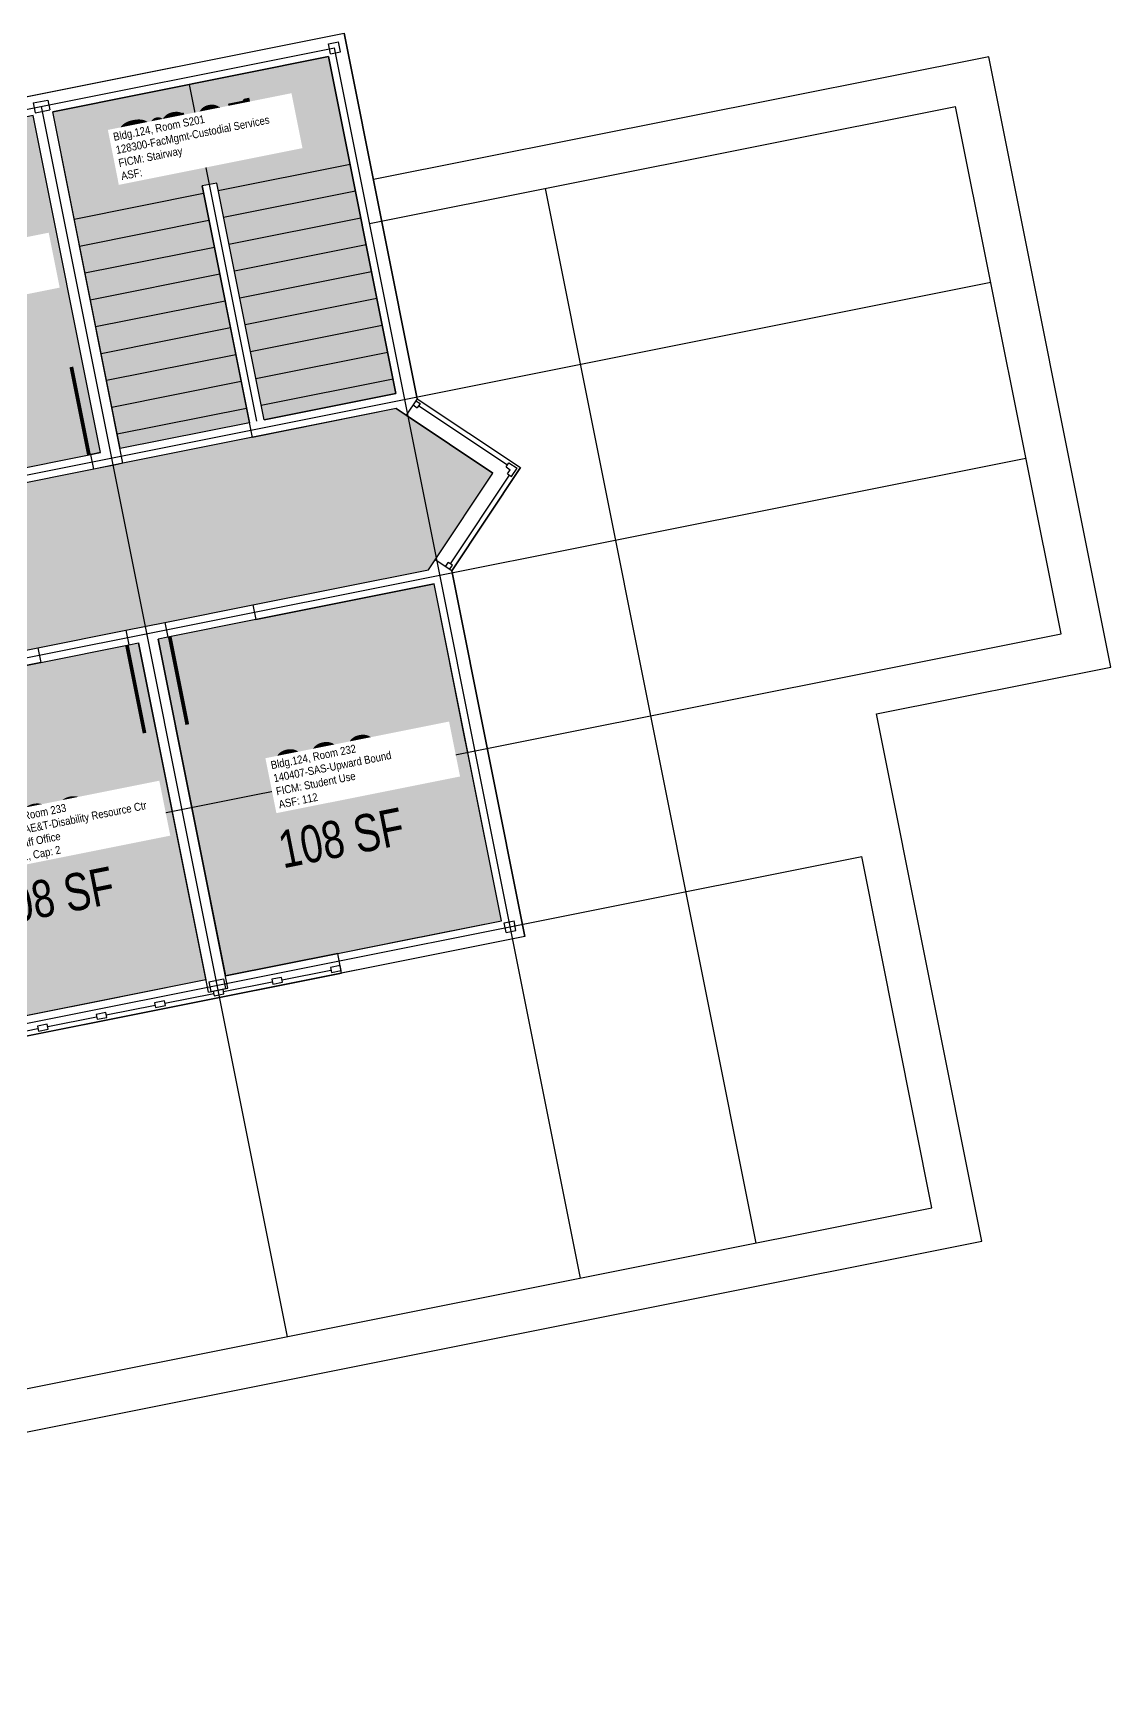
# Model space of a CAD drawing. Header units: inches. Extents: x 69201222 to 69203437, y 27664656 to 27666758.
# Drawn here: x 69202603 to 69203035, y 27666091 to 27666758 of the extents above; entities that cross this region are included whole.
import ezdxf
from ezdxf.enums import TextEntityAlignment as Align

# ---------------------------------------------------------------- set-up
doc = ezdxf.new("R2010")
doc.units = ezdxf.units.IN
doc.header["$LTSCALE"] = 100
doc.header["$MEASUREMENT"] = 0
for name, color, linetype in [('A-DOOR', 2, 'CONTINUOUS'), ('A-FLOR', 3, 'CONTINUOUS'), ('A-GLAZ', 1, 'CONTINUOUS'), ('A-GRID', 1, 'CONTINUOUS'), ('A-IDEN-RNUM', 7, 'CONTINUOUS'), ('A-IDEN-SNUM', 4, 'CONTINUOUS'), ('A-IDEN-VNUM', 4, 'CONTINUOUS'), ('A-ROOF', 2, 'CONTINUOUS'), ('A-WALL', 5, 'CONTINUOUS'), ('AREA-ASSIGN', 7, 'CONTINUOUS'), ('AREA-GROSS', 1, 'CONTINUOUS'), ('AREA-TEXT', 3, 'CONTINUOUS'), ('Rooms-Category-Color', 7, 'CONTINUOUS'), ('Rooms-College-Color', 7, 'CONTINUOUS'), ('Rooms-Department-Color', 7, 'CONTINUOUS'), ('Rooms-Division-Color', 7, 'CONTINUOUS'), ('Rooms-Information', 7, 'CONTINUOUS')]:
    doc.layers.add(name, color=color, linetype=linetype)
doc.styles.add('CP_AREA', font='arial.ttf', dxfattribs={"height": 15})
doc.styles.add('CP_ROOMVNUMBER', font='arial.ttf', dxfattribs={"width": 0.85, "height": 0.075})
doc.styles.add('ROOMSNUMBER', font='TXT.SHX', dxfattribs={"height": 1})

msp = doc.modelspace()

# ---------------------------------------------------------------- hatches: boundary and pattern name
at = {"layer": 'Rooms-Category-Color', "true_color": 0xadadad}
for points in [[(69202695.29, 27666602.23), (69202676.28, 27666697.35), (69202670.4, 27666696.17), (69202689.4, 27666601.05), (69202637.43, 27666590.67), (69202610.39, 27666725.99), (69202721.2, 27666748.14), (69202748.24, 27666612.81)], [(69202761.3, 27666542), (69202763.98, 27666546.01), (69202787.19, 27666580.82), (69202752.38, 27666604.04), (69202748.37, 27666606.72), (69202638.61, 27666584.78), (69202636.4, 27666584.34), (69202626.84, 27666582.43), (69202591.54, 27666575.38), (69202442.48, 27666545.59), (69202407.18, 27666538.54), (69202391.49, 27666535.4), (69202356.19, 27666528.35), (69202156.15, 27666488.37), (69202120.84, 27666481.32), (69202039.45, 27666465.06), (69202004.15, 27666458), (69201956.1, 27666448.4), (69201875.69, 27666432.33), (69201860, 27666429.2), (69201860.78, 27666425.27), (69201867.84, 27666389.97), (69201872.93, 27666364.48), (69201894.51, 27666368.79), (69201963.15, 27666382.5), (69201969.03, 27666383.68), (69201970.01, 27666383.88), (69202005.32, 27666390.93), (69202009.71, 27666391.81), (69202133.78, 27666416.6), (69202169.08, 27666423.65), (69202184.77, 27666426.79), (69202220.07, 27666433.84), (69202369.12, 27666463.63), (69202404.43, 27666470.68), (69202420.12, 27666473.82), (69202455.42, 27666480.87), (69202604.47, 27666510.66), (69202639.77, 27666517.71), (69202655.46, 27666520.85), (69202690.77, 27666527.9)]]:
    msp.add_hatch(color=253, dxfattribs=at).paths.add_polyline_path(points)
at = {"layer": 'Rooms-Category-Color', "true_color": 0xfa9ba3}
for points in [[(69202625.66, 27666588.32), (69202629.59, 27666589.1), (69202602.55, 27666724.42), (69202584.4, 27666720.8), (69202577.05, 27666719.33), (69202571.17, 27666718.15), (69202524.1, 27666708.75), (69202518.21, 27666707.57), (69202491.74, 27666702.28), (69202507.41, 27666623.83), (69202518.78, 27666566.96), (69202590.36, 27666581.26)], [(69202565.03, 27666355.93), (69202561.1, 27666355.14), (69202534.06, 27666490.47), (69202605.65, 27666504.77), (69202640.95, 27666511.83), (69202644.87, 27666512.61), (69202671.91, 27666377.29), (69202640.53, 27666371.02), (69202634.65, 27666369.84), (69202600.33, 27666362.98)]]:
    msp.add_hatch(color=241, dxfattribs=at).paths.add_polyline_path(points)
at = {"layer": 'Rooms-Category-Color', "true_color": 0xfbafa2}
msp.add_hatch(color=21, dxfattribs=at).paths.add_polyline_path([(69202777.63, 27666465.72), (69202775.67, 27666475.53), (69202768.62, 27666510.83), (69202763.53, 27666536.32), (69202691.94, 27666522.02), (69202656.64, 27666514.96), (69202652.72, 27666514.18), (69202679.76, 27666378.86), (69202724.87, 27666387.87), (69202751.34, 27666393.16), (69202790.57, 27666401)])
at = {"layer": 'Rooms-College-Color', "true_color": 0xadadad}
for points in [[(69202695.29, 27666602.23), (69202676.28, 27666697.35), (69202670.4, 27666696.17), (69202689.4, 27666601.05), (69202637.43, 27666590.67), (69202610.39, 27666725.99), (69202721.2, 27666748.14), (69202748.24, 27666612.81)], [(69202761.3, 27666542), (69202763.98, 27666546.01), (69202787.19, 27666580.82), (69202752.38, 27666604.04), (69202748.37, 27666606.72), (69202638.61, 27666584.78), (69202636.4, 27666584.34), (69202626.84, 27666582.43), (69202591.54, 27666575.38), (69202442.48, 27666545.59), (69202407.18, 27666538.54), (69202391.49, 27666535.4), (69202356.19, 27666528.35), (69202156.15, 27666488.37), (69202120.84, 27666481.32), (69202039.45, 27666465.06), (69202004.15, 27666458), (69201956.1, 27666448.4), (69201875.69, 27666432.33), (69201860, 27666429.2), (69201860.78, 27666425.27), (69201867.84, 27666389.97), (69201872.93, 27666364.48), (69201894.51, 27666368.79), (69201963.15, 27666382.5), (69201969.03, 27666383.68), (69201970.01, 27666383.88), (69202005.32, 27666390.93), (69202009.71, 27666391.81), (69202133.78, 27666416.6), (69202169.08, 27666423.65), (69202184.77, 27666426.79), (69202220.07, 27666433.84), (69202369.12, 27666463.63), (69202404.43, 27666470.68), (69202420.12, 27666473.82), (69202455.42, 27666480.87), (69202604.47, 27666510.66), (69202639.77, 27666517.71), (69202655.46, 27666520.85), (69202690.77, 27666527.9)]]:
    msp.add_hatch(color=253, dxfattribs=at).paths.add_polyline_path(points)
at = {"layer": 'Rooms-College-Color', "true_color": 0x80bc67}
for points in [[(69202625.66, 27666588.32), (69202629.59, 27666589.1), (69202602.55, 27666724.42), (69202584.4, 27666720.8), (69202577.05, 27666719.33), (69202571.17, 27666718.15), (69202524.1, 27666708.75), (69202518.21, 27666707.57), (69202491.74, 27666702.28), (69202507.41, 27666623.83), (69202518.78, 27666566.96), (69202590.36, 27666581.26)], [(69202777.63, 27666465.72), (69202775.67, 27666475.53), (69202768.62, 27666510.83), (69202763.53, 27666536.32), (69202691.94, 27666522.02), (69202656.64, 27666514.96), (69202652.72, 27666514.18), (69202679.76, 27666378.86), (69202724.87, 27666387.87), (69202751.34, 27666393.16), (69202790.57, 27666401)], [(69202565.03, 27666355.93), (69202561.1, 27666355.14), (69202534.06, 27666490.47), (69202605.65, 27666504.77), (69202640.95, 27666511.83), (69202644.87, 27666512.61), (69202671.91, 27666377.29), (69202640.53, 27666371.02), (69202634.65, 27666369.84), (69202600.33, 27666362.98)]]:
    msp.add_hatch(color=83, dxfattribs=at).paths.add_polyline_path(points)
at = {"layer": 'Rooms-Department-Color', "true_color": 0xacacac}
for points in [[(69202695.29, 27666602.23), (69202676.28, 27666697.35), (69202670.4, 27666696.17), (69202689.4, 27666601.05), (69202637.43, 27666590.67), (69202610.39, 27666725.99), (69202721.2, 27666748.14), (69202748.24, 27666612.81)], [(69202761.3, 27666542), (69202763.98, 27666546.01), (69202787.19, 27666580.82), (69202752.38, 27666604.04), (69202748.37, 27666606.72), (69202638.61, 27666584.78), (69202636.4, 27666584.34), (69202626.84, 27666582.43), (69202591.54, 27666575.38), (69202442.48, 27666545.59), (69202407.18, 27666538.54), (69202391.49, 27666535.4), (69202356.19, 27666528.35), (69202156.15, 27666488.37), (69202120.84, 27666481.32), (69202039.45, 27666465.06), (69202004.15, 27666458), (69201956.1, 27666448.4), (69201875.69, 27666432.33), (69201860, 27666429.2), (69201860.78, 27666425.27), (69201867.84, 27666389.97), (69201872.93, 27666364.48), (69201894.51, 27666368.79), (69201963.15, 27666382.5), (69201969.03, 27666383.68), (69201970.01, 27666383.88), (69202005.32, 27666390.93), (69202009.71, 27666391.81), (69202133.78, 27666416.6), (69202169.08, 27666423.65), (69202184.77, 27666426.79), (69202220.07, 27666433.84), (69202369.12, 27666463.63), (69202404.43, 27666470.68), (69202420.12, 27666473.82), (69202455.42, 27666480.87), (69202604.47, 27666510.66), (69202639.77, 27666517.71), (69202655.46, 27666520.85), (69202690.77, 27666527.9)]]:
    msp.add_hatch(color=253, dxfattribs=at).paths.add_polyline_path(points)
at = {"layer": 'Rooms-Department-Color', "true_color": 0x604aed}
for points in [[(69202625.66, 27666588.32), (69202629.59, 27666589.1), (69202602.55, 27666724.42), (69202584.4, 27666720.8), (69202577.05, 27666719.33), (69202571.17, 27666718.15), (69202524.1, 27666708.75), (69202518.21, 27666707.57), (69202491.74, 27666702.28), (69202507.41, 27666623.83), (69202518.78, 27666566.96), (69202590.36, 27666581.26)], [(69202777.63, 27666465.72), (69202775.67, 27666475.53), (69202768.62, 27666510.83), (69202763.53, 27666536.32), (69202691.94, 27666522.02), (69202656.64, 27666514.96), (69202652.72, 27666514.18), (69202679.76, 27666378.86), (69202724.87, 27666387.87), (69202751.34, 27666393.16), (69202790.57, 27666401)], [(69202565.03, 27666355.93), (69202561.1, 27666355.14), (69202534.06, 27666490.47), (69202605.65, 27666504.77), (69202640.95, 27666511.83), (69202644.87, 27666512.61), (69202671.91, 27666377.29), (69202640.53, 27666371.02), (69202634.65, 27666369.84), (69202600.33, 27666362.98)]]:
    msp.add_hatch(color=173, dxfattribs=at).paths.add_polyline_path(points)
at = {"layer": 'Rooms-Division-Color', "true_color": 0xadadad}
for points in [[(69202695.29, 27666602.23), (69202676.28, 27666697.35), (69202670.4, 27666696.17), (69202689.4, 27666601.05), (69202637.43, 27666590.67), (69202610.39, 27666725.99), (69202721.2, 27666748.14), (69202748.24, 27666612.81)], [(69202761.3, 27666542), (69202763.98, 27666546.01), (69202787.19, 27666580.82), (69202752.38, 27666604.04), (69202748.37, 27666606.72), (69202638.61, 27666584.78), (69202636.4, 27666584.34), (69202626.84, 27666582.43), (69202591.54, 27666575.38), (69202442.48, 27666545.59), (69202407.18, 27666538.54), (69202391.49, 27666535.4), (69202356.19, 27666528.35), (69202156.15, 27666488.37), (69202120.84, 27666481.32), (69202039.45, 27666465.06), (69202004.15, 27666458), (69201956.1, 27666448.4), (69201875.69, 27666432.33), (69201860, 27666429.2), (69201860.78, 27666425.27), (69201867.84, 27666389.97), (69201872.93, 27666364.48), (69201894.51, 27666368.79), (69201963.15, 27666382.5), (69201969.03, 27666383.68), (69201970.01, 27666383.88), (69202005.32, 27666390.93), (69202009.71, 27666391.81), (69202133.78, 27666416.6), (69202169.08, 27666423.65), (69202184.77, 27666426.79), (69202220.07, 27666433.84), (69202369.12, 27666463.63), (69202404.43, 27666470.68), (69202420.12, 27666473.82), (69202455.42, 27666480.87), (69202604.47, 27666510.66), (69202639.77, 27666517.71), (69202655.46, 27666520.85), (69202690.77, 27666527.9)]]:
    msp.add_hatch(color=253, dxfattribs=at).paths.add_polyline_path(points)
at = {"layer": 'Rooms-Division-Color', "true_color": 0x604aed}
for points in [[(69202625.66, 27666588.32), (69202629.59, 27666589.1), (69202602.55, 27666724.42), (69202584.4, 27666720.8), (69202577.05, 27666719.33), (69202571.17, 27666718.15), (69202524.1, 27666708.75), (69202518.21, 27666707.57), (69202491.74, 27666702.28), (69202507.41, 27666623.83), (69202518.78, 27666566.96), (69202590.36, 27666581.26)], [(69202777.63, 27666465.72), (69202775.67, 27666475.53), (69202768.62, 27666510.83), (69202763.53, 27666536.32), (69202691.94, 27666522.02), (69202656.64, 27666514.96), (69202652.72, 27666514.18), (69202679.76, 27666378.86), (69202724.87, 27666387.87), (69202751.34, 27666393.16), (69202790.57, 27666401)], [(69202565.03, 27666355.93), (69202561.1, 27666355.14), (69202534.06, 27666490.47), (69202605.65, 27666504.77), (69202640.95, 27666511.83), (69202644.87, 27666512.61), (69202671.91, 27666377.29), (69202640.53, 27666371.02), (69202634.65, 27666369.84), (69202600.33, 27666362.98)]]:
    msp.add_hatch(color=173, dxfattribs=at).paths.add_polyline_path(points)

# ---------------------------------------------------------------- linework, layer by layer
at = {"layer": 'A-DOOR'}
for points in [[(69202624.93, 27666588.17, 1.5, 1.5, 0), (69202617.87, 27666623.47, 0, 0, 0), (69202617.14, 27666623.32, 0, 0, 0.414214), (69202590.66, 27666579.79, 0, 0, 0.414214)], [(69202657.37, 27666515.11, 1.5, 1.5, 0), (69202664.43, 27666479.81, 0, 0, 0), (69202665.16, 27666479.96, 0, 0, 0.414214), (69202691.65, 27666523.49, 0, 0, 0.414214)], [(69202640.21, 27666511.68, 1.5, 1.5, 0), (69202647.27, 27666476.38, 0, 0, 0), (69202646.53, 27666476.23, 0, 0, -0.414214), (69202605.35, 27666506.25, 0, 0, -0.414214)]]:
    msp.add_lwpolyline(points, format="xyseb", dxfattribs=at)
at = {"layer": 'A-FLOR'}
for p, q in [((69202676.87, 27666694.41), (69202729.82, 27666704.99)), ((69202679.02, 27666683.62), (69202731.98, 27666694.2)), ((69202619.01, 27666682.85), (69202670.98, 27666693.23)), ((69202621.17, 27666672.06), (69202673.14, 27666682.44)), ((69202681.18, 27666672.83), (69202734.13, 27666683.41)), ((69202623.32, 27666661.27), (69202675.3, 27666671.66)), ((69202683.33, 27666662.05), (69202736.29, 27666672.63)), ((69202625.48, 27666650.49), (69202677.45, 27666660.87)), ((69202685.49, 27666651.26), (69202738.44, 27666661.84)), ((69202627.63, 27666639.7), (69202679.61, 27666650.08)), ((69202687.65, 27666640.47), (69202740.6, 27666651.05)), ((69202689.8, 27666629.69), (69202742.75, 27666640.27)), ((69202629.79, 27666628.91), (69202681.76, 27666639.3)), ((69202631.95, 27666618.13), (69202683.92, 27666628.51)), ((69202691.96, 27666618.9), (69202744.91, 27666629.48)), ((69202634.1, 27666607.34), (69202686.07, 27666617.72)), ((69202694.11, 27666608.11), (69202747.07, 27666618.69)), ((69202636.26, 27666596.55), (69202688.23, 27666606.94))]:
    msp.add_line(p, q, dxfattribs=at)
at = {"layer": 'A-GLAZ'}
for p, q in [((69202756.82, 27666610.69), (69202798.29, 27666583.04)), ((69202757.38, 27666607.92), (69202793.02, 27666584.15)), ((69202752.38, 27666604.04), (69202787.19, 27666580.82)), ((69202763.98, 27666546.01), (69202787.19, 27666580.82)), ((69202770.63, 27666541.58), (69202798.29, 27666583.04)), ((69202770.08, 27666544.35), (69202793.85, 27666579.99)), ((69202724.87, 27666387.87), (69202679.76, 27666378.86)), ((69202702.51, 27666377.28), (69202722.12, 27666381.2)), ((69201862.51, 27666207.39), (69202726.43, 27666380.02)), ((69202671.91, 27666377.29), (69202561.1, 27666355.14)), ((69202678.97, 27666372.58), (69202698.58, 27666376.5)), ((69202631.9, 27666363.17), (69202651.52, 27666367.09)), ((69202655.44, 27666367.88), (69202675.05, 27666371.8)), ((69202608.37, 27666358.47), (69202627.98, 27666362.39)), ((69202584.83, 27666353.77), (69202604.45, 27666357.69))]:
    msp.add_line(p, q, dxfattribs=at)
at = {"layer": 'A-GRID'}
for p, q in [((69201240.87, 27666455.38), (69202723.55, 27666751.67)), ((69202822.31, 27666257.44), (69202723.55, 27666751.67)), ((69202692.35, 27666601.64), (69202665.3, 27666736.97)), ((69202704.64, 27666233.92), (69202605.88, 27666728.15)), ((69202737.66, 27666681.06), (69202973.01, 27666728.09)), ((69203015.34, 27666516.28), (69202973.01, 27666728.09)), ((69202892.92, 27666271.54), (69202808.27, 27666695.17)), ((69201575.04, 27666375.31), (69202987.12, 27666657.49)), ((69201283.19, 27666243.57), (69203001.23, 27666586.88)), ((69202073.95, 27666328.16), (69203015.34, 27666516.28)), ((69201306.51, 27666101.38), (69202935.31, 27666426.86)), ((69202963.52, 27666285.65), (69202935.31, 27666426.86)), ((69202116.27, 27666116.35), (69202963.52, 27666285.65))]:
    msp.add_line(p, q, dxfattribs=at)
at = {"layer": 'A-ROOF'}
msp.add_lwpolyline([(69201690.91, 27664973.85), (69201730.88, 27664773.8), (69201976.03, 27664822.79), (69201966.63, 27664869.86), (69202178.44, 27664912.19), (69201979.35, 27665908.49), (69201907.77, 27665894.18), (69201879.15, 27666037.38), (69201947.39, 27666139.71), (69202088.63, 27666167.93), (69202102.93, 27666096.35), (69202983.52, 27666272.31), (69202941.2, 27666484.13), (69203035.34, 27666502.94), (69202986.35, 27666748.09), (69202739.23, 27666698.71)], dxfattribs=at)
at = {"layer": 'A-WALL'}
for p, q in [((69202582.84, 27666728.64), (69202727.48, 27666757.55)), ((69202721.2, 27666753.23), (69202725.12, 27666754.02)), ((69202725.91, 27666750.1), (69202725.12, 27666754.02)), ((69202756.82, 27666610.69), (69202727.48, 27666757.55)), ((69202721.2, 27666748.14), (69202610.39, 27666725.99)), ((69202721.98, 27666749.31), (69202721.2, 27666753.23)), ((69202748.24, 27666612.81), (69202721.2, 27666748.14)), ((69202721.98, 27666749.31), (69202725.91, 27666750.1)), ((69202602.55, 27666729.52), (69202608.43, 27666730.7)), ((69202602.55, 27666729.52), (69202603.33, 27666725.6)), ((69202608.43, 27666730.7), (69202609.21, 27666726.78)), ((69202629.59, 27666589.1), (69202602.55, 27666724.42)), ((69202603.33, 27666725.6), (69202609.21, 27666726.78)), ((69202638.61, 27666584.78), (69202610.39, 27666725.99)), ((69202676.28, 27666697.35), (69202670.4, 27666696.17)), ((69202690.58, 27666595.17), (69202670.4, 27666696.17)), ((69202695.29, 27666602.23), (69202676.28, 27666697.35)), ((69202695.29, 27666602.23), (69202748.24, 27666612.81)), ((69202756.82, 27666610.69), (69202752.38, 27666604.04)), ((69202755.16, 27666608.2), (69202756.82, 27666607.09)), ((69202756.27, 27666609.86), (69202757.93, 27666608.75)), ((69202757.93, 27666608.75), (69202756.82, 27666607.09)), ((69202748.37, 27666606.72), (69202690.58, 27666595.17)), ((69202748.37, 27666606.72), (69202752.38, 27666604.04)), ((69202629.59, 27666589.1), (69202625.66, 27666588.32)), ((69202626.84, 27666582.43), (69202625.66, 27666588.32)), ((69202638.61, 27666584.78), (69202626.84, 27666582.43)), ((69202792.46, 27666583.32), (69202793.57, 27666584.98)), ((69202792.46, 27666583.32), (69202794.13, 27666582.21)), ((69202793.02, 27666580.55), (69202794.13, 27666582.21)), ((69202793.02, 27666580.55), (69202794.68, 27666579.44)), ((69202793.57, 27666584.98), (69202796.9, 27666582.76)), ((69202794.68, 27666579.44), (69202796.9, 27666582.76)), ((69202690.77, 27666527.9), (69202761.3, 27666542)), ((69202761.3, 27666542), (69202763.98, 27666546.01)), ((69202770.63, 27666541.58), (69202763.98, 27666546.01)), ((69202768.14, 27666543.24), (69202769.25, 27666544.9)), ((69202770.91, 27666543.79), (69202769.25, 27666544.9)), ((69202769.8, 27666542.13), (69202770.91, 27666543.79)), ((69202799.98, 27666394.72), (69202770.63, 27666541.58)), ((69202691.94, 27666522.02), (69202763.53, 27666536.32)), ((69202790.57, 27666401), (69202763.53, 27666536.32)), ((69202690.77, 27666527.9), (69202691.94, 27666522.02)), ((69202639.77, 27666517.71), (69202655.46, 27666520.85)), ((69202655.46, 27666520.85), (69202656.64, 27666514.96)), ((69202639.77, 27666517.71), (69202640.95, 27666511.83)), ((69202656.64, 27666514.96), (69202652.72, 27666514.18)), ((69202680.74, 27666373.95), (69202652.72, 27666514.18)), ((69202455.42, 27666480.87), (69202604.47, 27666510.66)), ((69202604.47, 27666510.66), (69202605.65, 27666504.77)), ((69202640.95, 27666511.83), (69202644.87, 27666512.61)), ((69202672.89, 27666372.38), (69202644.87, 27666512.61)), ((69202605.65, 27666504.77), (69202534.06, 27666490.47)), ((69202724.87, 27666387.87), (69202790.57, 27666401)), ((69202791.74, 27666400.21), (69202795.67, 27666401)), ((69202796.45, 27666397.08), (69202795.67, 27666401)), ((69202799.98, 27666394.72), (69202726.43, 27666380.02)), ((69202792.53, 27666396.29), (69202791.74, 27666400.21)), ((69202792.53, 27666396.29), (69202796.45, 27666397.08)), ((69202726.43, 27666380.02), (69202724.87, 27666387.87)), ((69202725.85, 27666382.97), (69202721.92, 27666382.18)), ((69202721.92, 27666382.18), (69202722.32, 27666380.22)), ((69202722.32, 27666380.22), (69202726.24, 27666381.01)), ((69202726.24, 27666381.01), (69202725.85, 27666382.97)), ((69202672.89, 27666372.38), (69202680.74, 27666373.95)), ((69202673.09, 27666376.5), (69202678.97, 27666377.68)), ((69202673.09, 27666376.5), (69202673.87, 27666372.58)), ((69202673.87, 27666372.58), (69202679.76, 27666373.76)), ((69202678.97, 27666377.68), (69202679.76, 27666373.76)), ((69202702.31, 27666378.26), (69202698.39, 27666377.48)), ((69202698.39, 27666377.48), (69202698.78, 27666375.52)), ((69202698.78, 27666375.52), (69202702.7, 27666376.3)), ((69202702.7, 27666376.3), (69202702.31, 27666378.26)), ((69202655.24, 27666368.86), (69202651.32, 27666368.07)), ((69202651.32, 27666368.07), (69202651.71, 27666366.11)), ((69202655.63, 27666366.9), (69202655.24, 27666368.86)), ((69202674.85, 27666372.78), (69202675.25, 27666370.82)), ((69202675.25, 27666370.82), (69202679.17, 27666371.6)), ((69202679.17, 27666371.6), (69202678.78, 27666373.56)), ((69202631.71, 27666364.15), (69202627.78, 27666363.37)), ((69202627.78, 27666363.37), (69202628.18, 27666361.41)), ((69202628.18, 27666361.41), (69202632.1, 27666362.19)), ((69202632.1, 27666362.19), (69202631.71, 27666364.15)), ((69202651.71, 27666366.11), (69202655.63, 27666366.9)), ((69202608.17, 27666359.45), (69202604.25, 27666358.67)), ((69202604.25, 27666358.67), (69202604.64, 27666356.71)), ((69202604.64, 27666356.71), (69202608.56, 27666357.49)), ((69202608.56, 27666357.49), (69202608.17, 27666359.45))]:
    msp.add_line(p, q, dxfattribs=at)
at = {"layer": 'AREA-ASSIGN'}
for points in [[(69202695.29, 27666602.23), (69202676.28, 27666697.35), (69202670.4, 27666696.17), (69202689.4, 27666601.05), (69202637.43, 27666590.67), (69202610.39, 27666725.99), (69202721.2, 27666748.14), (69202748.24, 27666612.81)], [(69202625.66, 27666588.32), (69202629.59, 27666589.1), (69202602.55, 27666724.42), (69202584.4, 27666720.8), (69202577.05, 27666719.33), (69202571.17, 27666718.15), (69202524.1, 27666708.75), (69202518.21, 27666707.57), (69202491.74, 27666702.28), (69202507.41, 27666623.83), (69202518.78, 27666566.96), (69202590.36, 27666581.26)], [(69202777.63, 27666465.72), (69202775.67, 27666475.53), (69202768.62, 27666510.83), (69202763.53, 27666536.32), (69202691.94, 27666522.02), (69202656.64, 27666514.96), (69202652.72, 27666514.18), (69202679.76, 27666378.86), (69202724.87, 27666387.87), (69202751.34, 27666393.16), (69202790.57, 27666401)], [(69202565.03, 27666355.93), (69202561.1, 27666355.14), (69202534.06, 27666490.47), (69202605.65, 27666504.77), (69202640.95, 27666511.83), (69202644.87, 27666512.61), (69202671.91, 27666377.29), (69202640.53, 27666371.02), (69202634.65, 27666369.84), (69202600.33, 27666362.98)]]:
    msp.add_lwpolyline(points, close=True, dxfattribs=at)
msp.add_lwpolyline([(69202455.42, 27666480.87), (69202604.47, 27666510.66), (69202639.77, 27666517.71), (69202655.46, 27666520.85), (69202690.77, 27666527.9), (69202761.3, 27666542), (69202763.98, 27666546.01), (69202787.19, 27666580.82), (69202752.38, 27666604.04), (69202748.37, 27666606.72), (69202638.61, 27666584.78), (69202636.4, 27666584.34), (69202626.84, 27666582.43), (69202591.54, 27666575.38)], dxfattribs=at)
at = {"layer": 'AREA-GROSS'}
msp.add_lwpolyline([(69201782.17, 27666099.13), (69201994.9, 27665034.59), (69201848.04, 27665005.25), (69201820.39, 27664963.78), (69201778.92, 27664991.43), (69201632.07, 27664962.09), (69201419.86, 27666024.02), (69201306.91, 27666099.35), (69201236.75, 27666450.48), (69201319.14, 27666574.02), (69201671.65, 27666644.46), (69201784.6, 27666569.13), (69202727.48, 27666757.55), (69202756.82, 27666610.69), (69202798.29, 27666583.04), (69202770.63, 27666541.58), (69202799.98, 27666394.72), (69201853.11, 27666205.51)], close=True, dxfattribs=at)

# ---------------------------------------------------------------- texts
at = {"layer": 'A-IDEN-RNUM', "style": 'ROOMSNUMBER', "width": 0.85}
for s, p in [('S201-00', (69202669.97, 27666716.8)), ('0232-00', (69202722.92, 27666453.76)), ('0233-00', (69202606.22, 27666430.45))]:
    msp.add_text(s, height=1, rotation=11.30052, dxfattribs=at).set_placement(p, align=Align.MIDDLE)
at = {"layer": 'A-IDEN-SNUM', "style": 'ROOMSNUMBER', "width": 0.85}
for s, p in [('1240S20100', (69202669.97, 27666716.8)), ('1240023200', (69202722.92, 27666453.76)), ('1240023300', (69202606.22, 27666430.45))]:
    msp.add_text(s, height=1, rotation=11.30052, dxfattribs=at).set_placement(p, align=Align.MIDDLE)
at = {"layer": 'A-IDEN-VNUM', "style": 'CP_ROOMVNUMBER', "width": 0.85}
for s, p in [('S201', (69202666.6, 27666715.62)), ('232', (69202721.17, 27666461.32)), ('233', (69202604.99, 27666436.64))]:
    msp.add_text(s, height=22.5, rotation=11.30052, dxfattribs=at).set_placement(p, align=Align.MIDDLE)
at = {"layer": 'AREA-TEXT', "style": 'CP_AREA', "width": 0.75}
for s, p in [('104 SF', (69202665.54, 27666718.53)), ('108 SF', (69202726.29, 27666434.34)), ('108 SF', (69202609.9, 27666410.65))]:
    msp.add_text(s, height=15, rotation=11.30052, dxfattribs=at).set_placement(p, align=Align.MIDDLE_CENTER)

# ---------------------------------------------------------------- next in the draw order: texts
at = {"layer": 'Rooms-Information', "char_height": 3.2143, "width": 72, "attachment_point": 7, "rotation": 11.30052, "style": 'CP_ROOMVNUMBER', "bg_fill": 3, "box_fill_scale": 1.5, "bg_fill_color": 256, "bg_fill_true_color": 13158600, "bg_fill_transparency": 0}
for s, insert in [('Bldg.124, Room S201^M^J128300-FacMgmt-Custodial Services^M^JFICM: Stairway^M^JASF: ', (69202638.21, 27666698.47)), ('Bldg.124, Room 231^M^J140407-SAS-Upward Bound^M^JFICM: Staff Office^M^JASF: 112, Cap: 1', (69202540.87, 27666641.53)), ('Bldg.124, Room 232^M^J140407-SAS-Upward Bound^M^JFICM: Student Use^M^JASF: 112', (69202701.49, 27666446.07)), ('Bldg.124, Room 233^M^J140500-SAE&T-Disability Resource Ctr^M^JFICM: Staff Office^M^JASF: 112, Cap: 2', (69202585.3, 27666421.39))]:
    msp.add_mtext(s, dxfattribs=dict(at, insert=insert))

doc.saveas('drawing.dxf')
